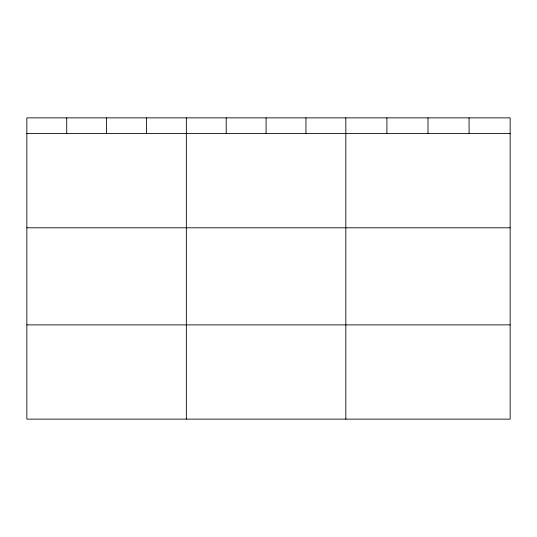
<?xml version="1.0" encoding="UTF-8"?>
<svg xmlns="http://www.w3.org/2000/svg" width="537" height="537" viewBox="0 0 537 537"><rect width="100%" height="100%" fill="white"/><g stroke="black" fill="none" stroke-linecap="round" stroke-linejoin="round"><path stroke-width="0.81" d="M510.15 227.795L510.15 117.871L26.85 117.871L26.85 419.128L510.15 419.128L510.15 227.795L26.85 227.795M26.85 133.559L510.15 133.559M26.85 324.885L510.15 324.885M469.07 117.871L469.07 133.559M427.989 117.871L427.989 133.559M386.909 117.871L386.909 133.559M345.828 117.871L345.828 419.128M305.956 117.871L305.956 133.559M266.084 117.871L266.084 133.559M226.211 117.871L226.211 133.559M186.339 117.871L186.339 419.128M146.467 117.871L146.467 133.559M106.595 117.871L106.595 133.559M66.722 117.871L66.722 133.559"/></g></svg>
